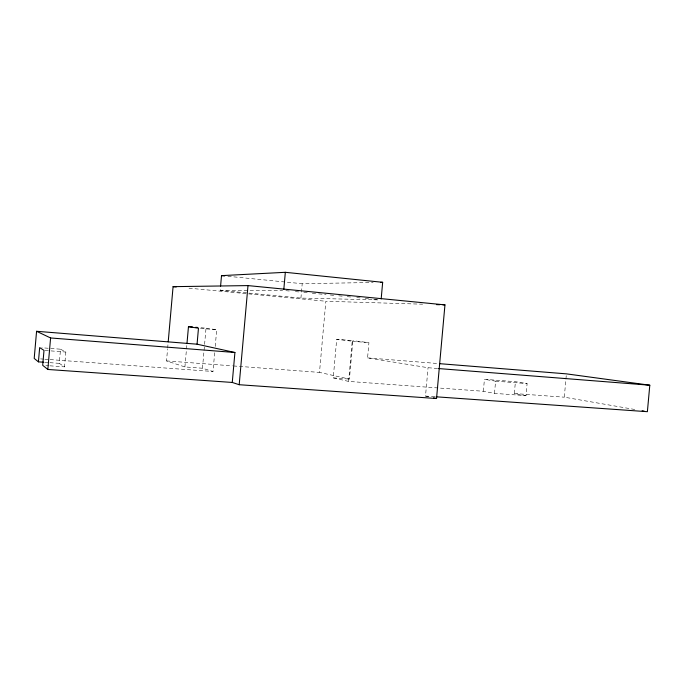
<?xml version="1.0" encoding="UTF-8"?>
<svg xmlns="http://www.w3.org/2000/svg" width="684" height="684" viewBox="0 0 684 684"><rect width="100%" height="100%" fill="white"/><g stroke="black" fill="none" stroke-linecap="round" stroke-linejoin="round"><path stroke-width="0.51" stroke-dasharray="3.42 2.56" d="M60.525 349.191L65.835 352.029L64.535 366.863L59.277 363.349L60.525 349.191L41.75 347.763M214.673 352.722L213.006 371.498L202.473 368.24L184.911 366.94L166.52 360.921L167.554 349.25M167.648 348.19L168.119 342.889M184.911 366.94L186.407 349.986M186.501 348.925L186.877 344.685M202.473 368.24L206.021 328.166L199.822 327.636M215.221 346.455L216.7 329.765L206.021 328.166M377.919 299.883L300.926 298.079L220.205 290.341L220.487 287.194M300.926 298.079L302.208 283.706L373.139 282.475M483.349 391.265L484.426 379.312L515.411 381.689L527.107 383.587L526.013 395.668L494.498 393.377L483.349 391.265L348.626 381.416L333.253 377.884L336.699 339.273L352.85 340.641L349.413 379.081L319.496 372.404L325.849 301.259L422.627 304.2M348.626 381.416L352.217 341.248L336.699 339.273M437.598 368.479L428.056 367.727L367.573 357.886L368.933 342.667L352.85 340.641M428.509 396.729L425.508 396.062L428.056 367.727M494.498 393.377L495.592 381.176L484.426 379.312M526.013 395.668L514.334 393.531L515.411 381.689M634.761 409.485L564.291 397.182L566.309 374.918M220.205 290.341L282.654 290.461M425.508 396.062L435.058 396.729M44.682 362.298L48.855 362.597M49.898 362.674L59.277 363.349M45.819 365.53L48.94 365.752M49.975 365.829L64.535 366.863M333.253 377.884L349.413 379.081M40.578 358.895L43.767 359.134M44.836 359.211L49.086 359.519M50.146 359.596L213.006 371.498M514.334 393.531L564.291 397.182M45.05 350.456L65.835 352.029M166.52 360.921L232.389 365.863M233.449 365.949L319.496 372.404M495.592 381.176L527.107 383.587M367.573 357.886L438.812 363.606M200.498 328.388L216.7 329.765M352.217 341.248L368.933 342.667M188.998 288.178L325.849 301.259M285.835 290.674L291.127 291.187M295.36 291.598L299.592 292.017M303.824 292.427L308.057 292.837M312.289 293.248L317.581 293.769M318.641 293.872L326.054 294.59M330.286 295.009L334.519 295.42M338.751 295.83L342.983 296.24M347.216 296.659L352.508 297.172M356.74 297.583L360.981 298.002M365.213 298.412L369.446 298.822M373.678 299.241L377.91 299.652M227.883 276.276L302.208 283.706"/><path stroke-width="1.03" d="M168.213 341.829L173.078 286.656L248.001 285.596L444.959 304.876L436.529 398.524L239.195 384.716L232.261 382.45L234.92 352.499L197.06 344.189L36.577 331.295L34.2 358.433L38.424 361.845L43.639 362.221M38.424 361.845L39.663 347.6L44.007 350.379L42.699 365.307L47.837 369.463L232.261 382.45M47.837 369.463L50.59 337.964L36.577 331.295M186.971 343.633L188.468 326.67L192.597 327.02M197.06 344.189L198.471 328.217L188.468 326.67M220.581 286.143L221.513 275.635L285.331 272.309L382.664 282.312L381.176 298.925M239.195 384.716L248.001 285.596M283.809 289.46L285.331 272.309M439.88 363.691L566.412 373.857L649.8 385.212L647.38 411.691L436.118 396.805M380.552 282.347L382.664 282.312M436.452 304.619L439.641 304.713M442.83 304.816L444.959 304.876M50.59 337.964L234.92 352.499M438.658 368.565L649.8 385.212M195.692 327.285L197.762 327.465M173.078 286.656L176.267 286.955M221.513 275.635L224.694 275.96M642.122 410.768L644.225 411.135M433.528 397.849L435.528 398.293"/></g></svg>
